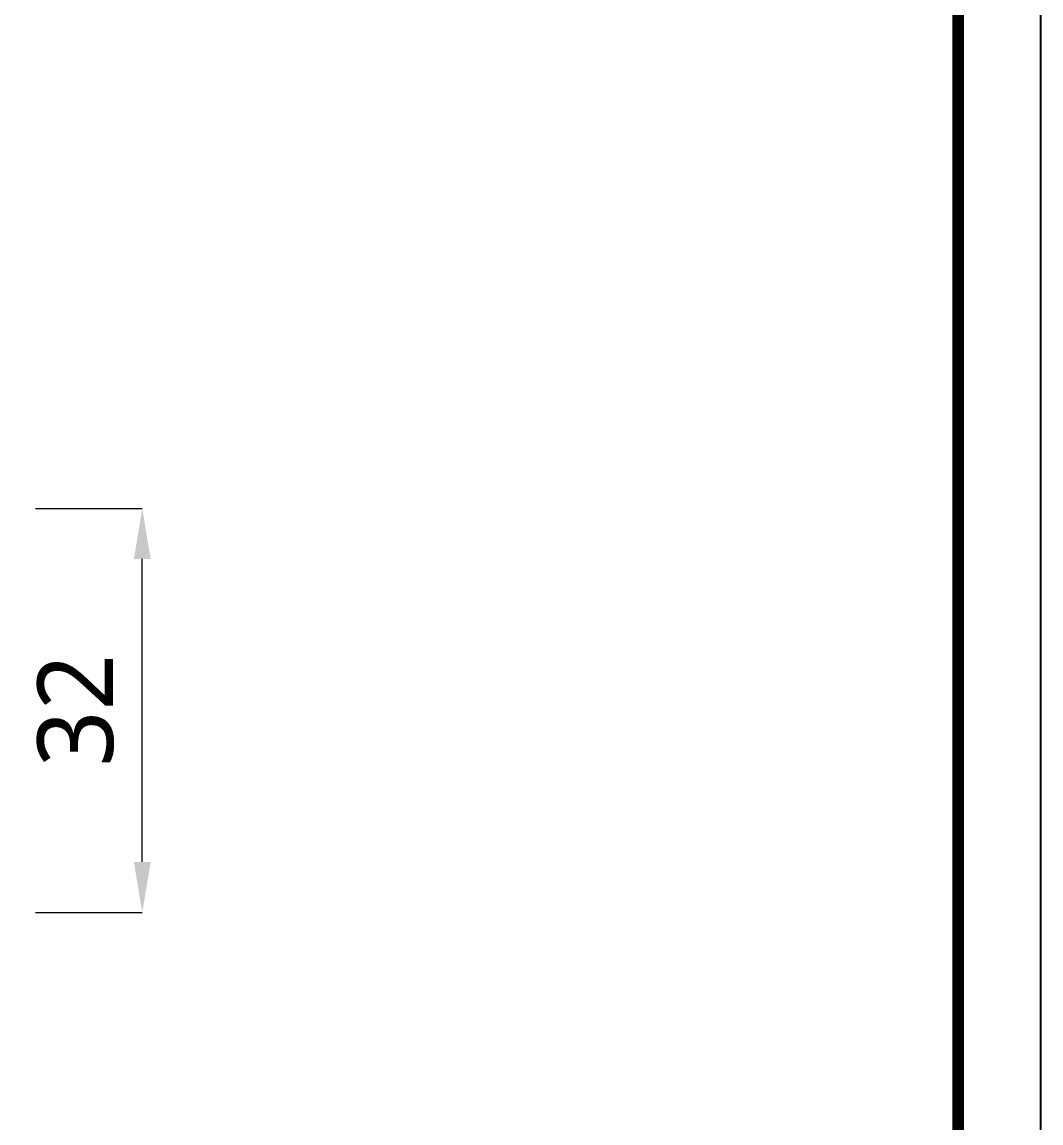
# Model space of a CAD drawing. Extents: x 16296660632 to 16296677436, y -37409619871 to -37409617652.
# Drawn here: x 16296677355 to 16296677435.8, y -37409617826.1 to -37409617738.9 of the extents above; entities that cross this region are included whole.
import ezdxf

# ---------------------------------------------------------------- set-up
doc = ezdxf.new("R2010")
doc.units = 0
doc.header["$LTSCALE"] = 10
doc.header["$MEASUREMENT"] = 0
doc.header["$PDMODE"] = 3
doc.header["$PDSIZE"] = -10
doc.layers.get('0').update_dxf_attribs({"linetype": 'CONTINUOUS'})
doc.layers.get('DEFPOINTS').update_dxf_attribs({"linetype": 'CONTINUOUS'})
doc.styles.add('Daelim Dimension', font='')
doc.styles.get('Daelim Dimension').set_extended_font_data('NanumGothic')
doc.dimstyles.new('DEFAULT', dxfattribs={"dimscale": 2, "dimtxt": 2, "dimasz": 2, "dimexe": 0, "dimexo": 2, "dimgap": 1, "dimtad": 1, "dimdec": 1, "dimzin": 9, "dimdsep": 46, "dimtxsty": 'Daelim Dimension', "dimcen": 0.5, "dimclrd": 252, "dimclre": 252, "dimclrt": 3, "dimadec": 1, "dimazin": 0, "dimtfac": 1, "dimtdec": 1, "dimtix": 1, "dimtmove": 0, "dimatfit": 3, "dimfxl": 1, "dimtolj": 1, "dimtzin": 1, "dimlwd": 9, "dimlwe": 9, "dimarcsym": 0})

# ---------------------------------------------------------------- blocks, each defined once
blk = doc.blocks.new('*D3')
at = {"color": 5, "lineweight": 9, "transparency": 16777216}
for p, q in [((16296677356.07182, -37409617777.45924), (16296677364.52529, -37409617777.45924)), ((16296677364.52529, -37409617805.45924), (16296677364.52529, -37409617781.45924)), ((16296677356.07182, -37409617809.45924), (16296677364.52529, -37409617809.45924))]:
    blk.add_line(p, q, dxfattribs=at)
at = {"color": 5, "transparency": 16777216}
for points in [[(16296677363.85863, -37409617781.45924), (16296677365.19196, -37409617781.45924), (16296677364.52529, -37409617777.45924)], [(16296677363.85863, -37409617805.45924), (16296677365.19196, -37409617805.45924), (16296677364.52529, -37409617809.45924)]]:
    blk.add_solid(points, dxfattribs=at)
at = {"layer": 'DEFPOINTS', "color": 0, "transparency": 16777216}
for p in [(16296677352.07182, -37409617777.45924), (16296677364.52529, -37409617777.45924), (16296677352.07182, -37409617809.45924)]:
    blk.add_point(p, dxfattribs=at)
at = {"color": 7, "transparency": 16777216, "insert": (16296677359.25491, -37409617793.45924), "char_height": 6, "attachment_point": 5, "rotation": 90, "style": 'Daelim Dimension'}
blk.add_mtext('\\A1;32', dxfattribs=at)

msp = doc.modelspace()

# ---------------------------------------------------------------- linework, layer by layer
at = {"ltscale": 0.5}
msp.add_lwpolyline([(16296677029.53594, -37409617949.330544), (16296677435.759939, -37409617949.330544), (16296677435.759939, -37409617651.682541), (16296677029.53594, -37409617651.682541)], close=True, dxfattribs=at)
at = {"color": 5, "linetype": 'ByBlock', "lineweight": 200, "const_width": 0.936}
msp.add_lwpolyline([(16296677036.06809, -37409617936.585518), (16296677429.188089, -37409617936.585518), (16296677429.188089, -37409617658.593513), (16296677036.06809, -37409617658.593513)], close=True, dxfattribs=at)

# ---------------------------------------------------------------- dimensions: what is measured, and where the dimension line sits
at = {"color": 5}
dim = msp.add_linear_dim(base=(16296677364.52529, -37409617777.459244), p1=(16296677352.071819, -37409617809.459244), p2=(16296677352.071819, -37409617777.459244), angle=90, dimstyle='DEFAULT', override={"dimtxt": 3, "dimclrd": 5, "dimclre": 5, "dimclrt": 7}, dxfattribs=at)
dim.commit()
dim.dimension.update_dxf_attribs({"geometry": '*D3', "text_midpoint": (16296677359.25491, -37409617793.459244)})

doc.saveas('drawing.dxf')
